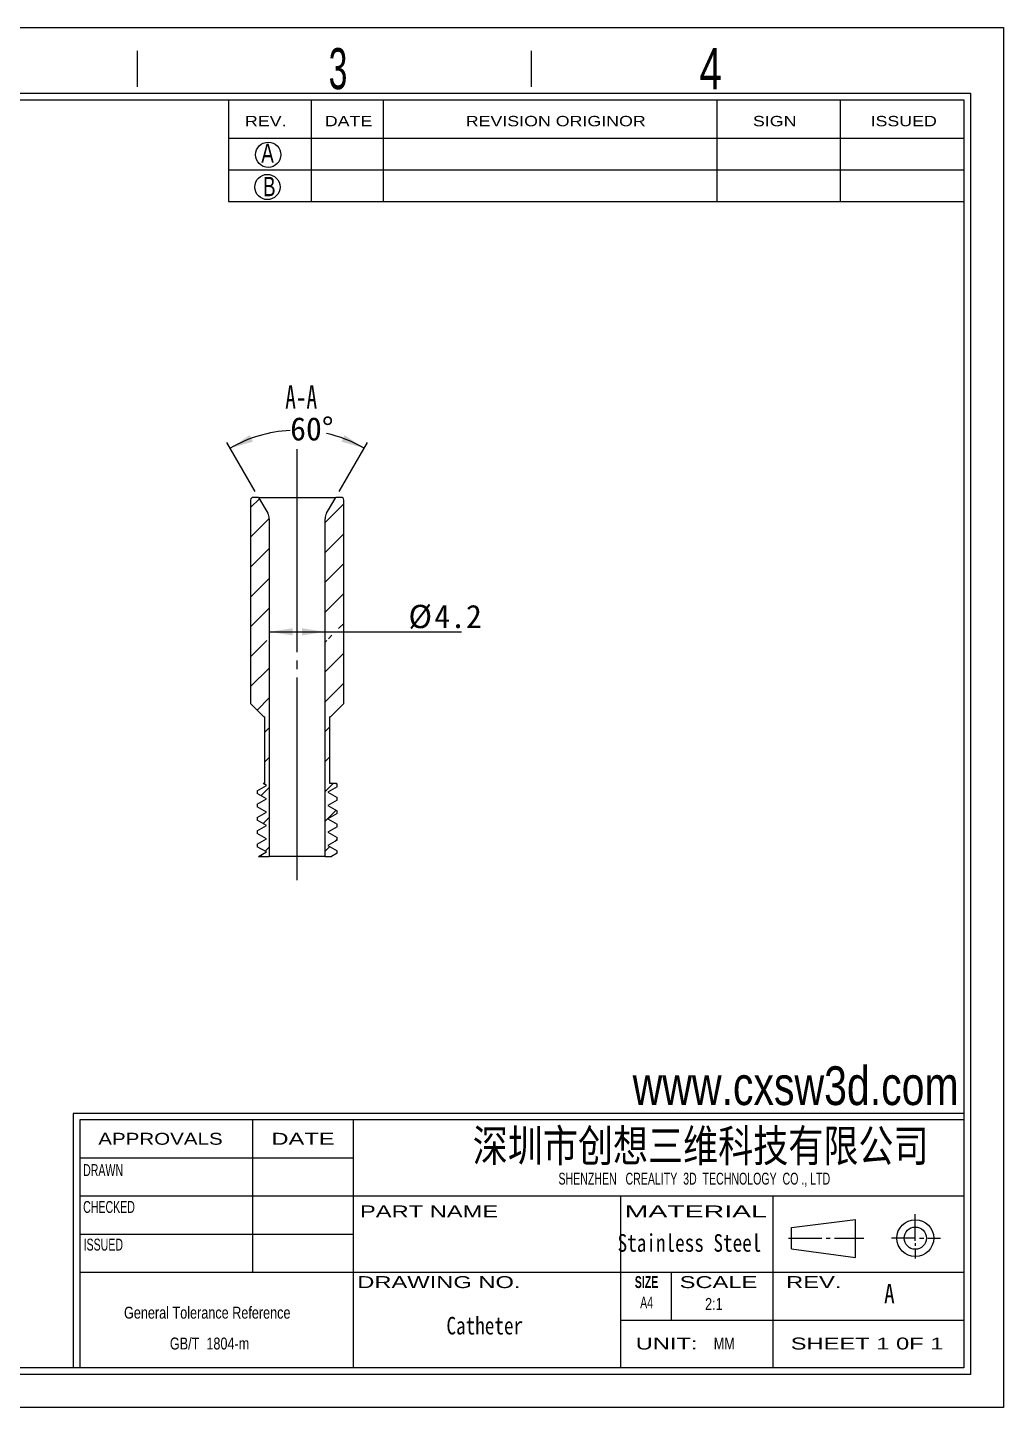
# Model space of a CAD drawing. Extents: x 1 to 148, y 1 to 104.
# Drawn here: x 74.2 to 147.6, y 0.6 to 104.3 of the extents above; entities that cross this region are included whole.
import ezdxf

# ---------------------------------------------------------------- set-up
doc = ezdxf.new("R2010")
doc.units = 0
doc.header["$LTSCALE"] = 0.5
for name, pattern in [('SLD-中心线', [34.29, 30.48, -1.27, 1.27, -1.27]), ('SLD-实线', [0]), ('SLD-点画线', [10.16, 6.35, -1.27, 1.27, -1.27])]:
    doc.linetypes.add(name, pattern=pattern)
doc.layers.get('0').update_dxf_attribs({"linetype": 'CONTINUOUS'})
for name, color, linetype in [('DIM', 5, 'SLD-实线'), ('SLD-0', 179, 'SLD-实线'), ('中心线', 1, 'SLD-点画线')]:
    doc.layers.add(name, color=color, linetype=linetype)
doc.styles.add('SLDTEXTSTYLE0', font='arial.ttf', dxfattribs={"width": 0.7584})
doc.styles.add('SLDTEXTSTYLE1', font='arial.ttf', dxfattribs={"width": 0.63516})
doc.styles.add('SLDTEXTSTYLE10', font='', dxfattribs={"width": 0.8})
doc.styles.add('SLDTEXTSTYLE11', font='', dxfattribs={"width": 0.67})
doc.styles.add('SLDTEXTSTYLE12', font='')
doc.styles.add('SLDTEXTSTYLE13', font='', dxfattribs={"width": 0.67})
doc.styles.add('SLDTEXTSTYLE2', font='GOTHIC.TTF', dxfattribs={"width": 0.7304})
doc.styles.add('SLDTEXTSTYLE3', font='GOTHIC.TTF', dxfattribs={"width": 0.61171})
doc.styles.add('SLDTEXTSTYLE4', font='arialbd.ttf', dxfattribs={"width": 0.63516})
doc.styles.add('SLDTEXTSTYLE5', font='arial.ttf', dxfattribs={"width": 1.422})
doc.styles.add('SLDTEXTSTYLE6', font='arial.ttf', dxfattribs={"width": 1.2324})
doc.styles.add('SLDTEXTSTYLE7', font='arial.ttf', dxfattribs={"width": 1.7064})
doc.styles.add('SLDTEXTSTYLE8', font='', dxfattribs={"width": 0.8, "bigfont": 'bigfont'})
doc.styles.add('SLDTEXTSTYLE9', font='', dxfattribs={"width": 0.8})
doc.styles.get('SLDTEXTSTYLE10').set_extended_font_data('宋体', bold=True)
doc.styles.get('SLDTEXTSTYLE11').set_extended_font_data('宋体')
doc.styles.get('SLDTEXTSTYLE12').set_extended_font_data('宋体')
doc.styles.get('SLDTEXTSTYLE13').set_extended_font_data('仿宋_GB2312')
doc.styles.get('SLDTEXTSTYLE8').set_extended_font_data('宋体', bold=True)
doc.styles.get('SLDTEXTSTYLE9').set_extended_font_data('宋体')
doc.dimstyles.new('SLDDIMSTYLE2', dxfattribs={"dimtxt": 1.75, "dimasz": 1.75, "dimexe": 0, "dimexo": 0.0625, "dimgap": 0.4375, "dimtad": 2, "dimrnd": 1e-09, "dimzin": 12, "dimdsep": 46, "dimtxsty": 'SLDTEXTSTYLE11', "dimsah": 1, "dimcen": 0.09, "dimadec": 0, "dimazin": 0, "dimtfac": 1, "dimtofl": 0, "dimtmove": 0, "dimatfit": 3, "dimfxl": 0, "dimtolj": 1, "dimtzin": 12, "dimarcsym": 0})
doc.dimstyles.new('SLDDIMSTYLE3', dxfattribs={"dimtxt": 1.75, "dimasz": 1.75, "dimexe": 0, "dimexo": 0.0625, "dimgap": 0.4375, "dimtad": 0, "dimtih": 1, "dimtoh": 1, "dimdec": 4, "dimlfac": 0.5, "dimzin": 12, "dimdsep": 46, "dimtxsty": 'SLDTEXTSTYLE11', "dimsah": 1, "dimcen": 0.09, "dimadec": 0, "dimazin": 0, "dimtfac": 1, "dimtdec": 1, "dimtofl": 0, "dimtmove": 0, "dimatfit": 3, "dimfxl": 0, "dimtolj": 1, "dimtzin": 12, "dimarcsym": 0})

# ---------------------------------------------------------------- blocks, each defined once
blk = doc.blocks.new('SW_NOTE_0')
at = {"layer": 'SLD-0', "color": 0, "char_height": 0.8963, "attachment_point": 2, "style": 'SLDTEXTSTYLE0'}
for s, insert in [('General Tolerance Reference ', (6.51, 1.16)), (' GB/T  1804-m', (6.55, -1.16))]:
    blk.add_mtext(s, dxfattribs=dict(at, insert=insert))
blk = doc.blocks.new('_D_6')
at = {"layer": 'DIM'}
for p, q in [((92.39, 58.93), (96.59, 58.93)), ((96.59, 58.93), (106.83, 58.93))]:
    blk.add_line(p, q, dxfattribs=at)
for points in [[(92.39, 58.93), (94.14, 58.66), (94.14, 59.2)], [(96.59, 58.93), (94.84, 59.2), (94.84, 58.66)]]:
    blk.add_solid(points, dxfattribs=at)
at = {"layer": 'DIM', "char_height": 1.75, "attachment_point": 1, "style": 'SLDTEXTSTYLE12'}
for s, insert in [('%%c', (102.85, 60.96)), ('4.2', (104.79, 60.96))]:
    blk.add_mtext(s, dxfattribs=dict(at, insert=insert))
blk = doc.blocks.new('_D_7')
at = {"layer": 'DIM'}
for p, q in [((91.34, 69.47), (89.21, 73.16)), ((97.64, 69.47), (99.77, 73.16))]:
    blk.add_line(p, q, dxfattribs=at)
for start, end in [(93.0387, 120), (60, 77.4414)]:
    blk.add_arc((94.49, 64.01), 10.07, start, end, dxfattribs=at)
for points in [[(89.46, 72.73), (91.16, 73.22), (90.93, 73.71)], [(99.52, 72.73), (98.05, 73.71), (97.82, 73.22)]]:
    blk.add_solid(points, dxfattribs=at)
at = {"layer": 'DIM', "insert": (93.96, 75.06), "char_height": 1.75, "attachment_point": 1, "style": 'SLDTEXTSTYLE12'}
blk.add_mtext('60°', dxfattribs=at)

msp = doc.modelspace()

# ---------------------------------------------------------------- linework, layer by layer
at = {"color": 7, "linetype": 'SLD-实线'}
for p, q in [((90.98937, 68.2805), (91.64443, 68.93556)), ((90.98937, 68.83581), (90.98937, 53.53581)), ((91.58655, 69.03581), (91.18937, 69.03581)), ((91.58655, 69.03581), (92.27937, 67.83581)), ((91.58655, 69.03581), (97.39219, 69.03581)), ((96.58937, 67.14531), (97.98937, 68.54531)), ((96.69937, 67.83581), (97.39219, 69.03581)), ((97.78937, 69.03581), (97.39219, 69.03581)), ((97.98937, 53.53581), (97.98937, 68.83581)), ((90.98937, 66.03544), (92.38936, 67.43542)), ((92.38937, 67.43096), (92.38937, 42.03581)), ((96.58937, 42.03581), (96.58937, 67.43096)), ((96.58937, 64.90024), (97.98937, 66.30024)), ((90.98937, 63.79037), (92.38937, 65.19037)), ((96.58937, 62.65518), (97.98937, 64.05518)), ((90.98937, 61.54531), (92.38937, 62.94531)), ((96.58937, 60.41012), (97.98937, 61.81012)), ((90.98937, 59.30024), (92.38937, 60.70024)), ((97.60098, 59.17666), (97.98937, 59.56505)), ((90.98937, 57.05518), (92.21662, 58.28243)), ((96.58937, 58.16505), (96.70675, 58.28243)), ((96.83937, 58.41505), (97.10098, 58.67666)), ((96.58937, 55.91999), (97.98937, 57.31999)), ((90.98937, 54.81012), (92.38937, 56.21012)), ((96.58937, 53.67492), (97.98937, 55.07492)), ((91.47475, 53.05043), (92.38937, 53.96505)), ((90.98937, 53.53581), (91.98937, 52.53581)), ((96.98937, 52.53581), (97.98937, 53.53581)), ((92.03937, 52.53581), (91.98937, 52.53581)), ((92.03937, 52.53581), (92.03937, 47.53581)), ((96.98937, 52.53581), (96.93937, 52.53581)), ((96.93937, 47.53581), (96.93937, 52.53581)), ((92.03937, 51.36999), (92.38937, 51.71999)), ((96.58937, 51.42986), (96.93937, 51.77986)), ((92.03937, 49.12492), (92.38937, 49.47492)), ((96.58937, 49.1848), (96.93937, 49.5348)), ((91.48937, 46.98416), (92.18292, 47.3847)), ((91.48937, 46.98416), (91.48937, 46.78586)), ((92.18375, 46.38468), (91.48937, 46.78586)), ((91.77839, 46.61888), (92.38937, 47.22986)), ((92.03937, 47.53581), (91.92036, 47.53581)), ((92.18292, 47.3847), (91.92074, 47.53612)), ((96.58937, 46.93973), (97.18544, 47.53581)), ((97.48921, 47.28506), (96.79588, 46.88465)), ((96.79588, 46.88465), (97.48937, 46.48415)), ((97.3988, 47.53581), (96.93937, 47.53581)), ((97.39871, 47.53581), (97.48937, 47.48343)), ((97.48937, 47.28516), (97.48937, 47.48343)), ((91.48937, 45.98351), (92.18375, 46.38468)), ((91.48937, 45.98351), (91.48937, 45.7859)), ((92.18382, 45.38468), (91.48937, 45.7859)), ((97.48937, 46.2847), (96.79651, 45.88467)), ((96.79651, 45.88467), (97.48937, 45.48464)), ((97.48937, 46.2847), (97.48937, 46.48415)), ((91.48937, 44.98346), (92.18382, 45.38468)), ((91.48937, 44.98346), (91.48937, 44.7859)), ((92.18382, 44.38467), (91.48937, 44.7859)), ((91.93374, 44.52916), (92.38937, 44.9848)), ((96.58937, 44.69467), (97.41961, 45.52491)), ((97.48937, 45.28468), (96.79655, 44.88468)), ((96.79655, 44.88468), (97.48937, 44.48467)), ((97.48937, 45.28468), (97.48937, 45.48464)), ((91.48937, 43.98345), (92.18382, 44.38467)), ((91.48937, 43.98345), (91.48937, 43.78586)), ((92.18377, 43.38467), (91.48937, 43.78586)), ((97.48937, 44.2847), (96.79652, 43.88468)), ((96.79652, 43.88468), (97.48937, 43.48466)), ((97.48937, 44.2847), (97.48937, 44.48467)), ((91.48937, 42.98348), (92.18377, 43.38467)), ((91.48937, 42.98348), (91.48937, 42.78468)), ((92.18224, 42.38465), (91.48937, 42.78468)), ((92.08844, 42.4388), (92.38937, 42.73973)), ((96.58937, 42.4496), (96.94099, 42.80123)), ((97.48937, 43.28481), (96.79641, 42.8847)), ((96.79641, 42.8847), (97.48937, 42.48461)), ((97.33605, 43.19628), (97.48937, 43.3496)), ((97.48937, 43.28481), (97.48937, 43.48466)), ((91.57805, 42.03581), (92.18224, 42.38465)), ((91.57805, 42.03581), (92.38937, 42.03581)), ((91.68544, 42.03581), (91.83216, 42.18253)), ((96.58937, 42.03581), (92.38937, 42.03581)), ((96.58937, 42.03581), (97.0581, 42.03581)), ((97.48937, 42.28482), (97.0581, 42.03581)), ((97.48937, 42.28482), (97.48937, 42.48461))]:
    msp.add_line(p, q, dxfattribs=at)
for centre, radius, start, end in [((91.18937, 68.83581), 0.2, 90, 180), ((97.78937, 68.83581), 0.2, 0, 89.9904801), ((91.58937, 67.43096), 0.8, 0, 30.4015477), ((97.38937, 67.43096), 0.8, 149.5984523, 180)]:
    msp.add_arc(centre, radius, start, end, dxfattribs=at)
for points, knots in [([(97.47719, 47.49816), (97.46183, 47.50707), (97.44002, 47.51973), (97.41821, 47.53239), (97.41176, 47.53613)], [0, 0, 0, 0, 0.704137021, 1, 1, 1, 1]), ([(97.46641, 47.49899), (97.4776, 47.49401), (97.48934, 47.48879), (97.48937, 47.48367), (97.48937, 47.48343)], [0, 0, 0, 0, 0.952808234, 1, 1, 1, 1])]:
    msp.add_open_spline(points, degree=3, knots=knots, dxfattribs=at)
at = {"layer": 'SLD-0'}
for p, q in [((0.90602, 104.33687), (147.55328, 104.33687)), ((147.55328, 104.33687), (147.55328, 0.64689)), ((6.33741, 98.90549), (144.59071, 98.90549)), ((126.00871, 98.90549), (126.00871, 91.25684)), ((135.29971, 98.90549), (135.29971, 91.25684)), ((144.59071, 98.90549), (144.59071, 3.60946)), ((144.59071, 3.60946), (6.33741, 3.60946)), ((147.55328, 0.64689), (0.90602, 0.64689))]:
    msp.add_line(p, q, dxfattribs=at)
at = {"layer": 'SLD-0', "color": 6, "linetype": 'SLD-实线'}
for p, q in [((82.47623, 99.89301), (82.47623, 102.58475)), ((112.10194, 99.89301), (112.10194, 102.58475)), ((5.84365, 99.39925), (145.08447, 99.39925)), ((145.08447, 99.39925), (145.08447, 3.1157)), ((145.08447, 3.1157), (5.84365, 3.1157))]:
    msp.add_line(p, q, dxfattribs=at)
at = {"layer": 'SLD-0', "color": 179, "linetype": 'SLD-实线'}
for p, q in [((89.32941, 98.90549), (89.32941, 91.25684)), ((95.5251, 98.90549), (95.5251, 91.25684)), ((100.94316, 98.90549), (100.94316, 91.25684)), ((89.32941, 96.03724), (144.59071, 96.03724)), ((89.32941, 93.64704), (144.59071, 93.64704)), ((89.32941, 91.25684), (144.59071, 91.25684)), ((144.59071, 22.7311), (77.66497, 22.7311)), ((77.66497, 22.7311), (77.66497, 3.60946)), ((144.59071, 22.25306), (78.14301, 22.25306)), ((78.14301, 22.25306), (78.14301, 3.60946)), ((91.14038, 22.25306), (91.14038, 10.78008)), ((98.69877, 22.25306), (98.69877, 3.60946)), ((98.69877, 19.38481), (78.14301, 19.38481)), ((144.59071, 16.51657), (78.14301, 16.51657)), ((118.7765, 16.51657), (118.7765, 3.60946)), ((130.24948, 3.60946), (130.24948, 16.51657)), ((131.6276, 14.17692), (136.44397, 14.76909)), ((136.44397, 11.92303), (136.44397, 14.76909)), ((140.93466, 13.17477), (140.93466, 15.15816)), ((98.69877, 13.64832), (78.14301, 13.64832)), ((131.6276, 12.55321), (131.6276, 14.17692)), ((131.39281, 13.36639), (133.91506, 13.36639)), ((131.6276, 12.55321), (136.44397, 11.92303)), ((134.23034, 13.36639), (134.54562, 13.36639)), ((134.8609, 13.36639), (137.06787, 13.36639)), ((140.93466, 13.36639), (139.13419, 13.36639)), ((140.93466, 12.98315), (140.93466, 12.79153)), ((140.93466, 12.59991), (140.93466, 11.83342)), ((141.24994, 13.36639), (141.56522, 13.36639)), ((141.88051, 13.36639), (142.82635, 13.36639)), ((144.59071, 10.78008), (78.14301, 10.78008)), ((122.60082, 10.78008), (122.60082, 7.19477)), ((118.7765, 7.19477), (144.59071, 7.19477))]:
    msp.add_line(p, q, dxfattribs=at)
at = {"layer": 'SLD-0'}
for centre in [(92.31106, 94.78178), (92.24968, 92.35745)]:
    msp.add_circle(centre, 0.94719, dxfattribs=at)
at = {"layer": 'SLD-0', "color": 179, "linetype": 'SLD-实线'}
for radius in [1.38572, 0.83448]:
    msp.add_circle((140.93466, 13.36639), radius, dxfattribs=at)
at = {"layer": '中心线', "linetype": 'SLD-中心线'}
msp.add_line((94.48937, 40.26071), (94.48937, 72.98002), dxfattribs=at)

# ---------------------------------------------------------------- block references
at = {"layer": 'SLD-0', "color": 179}
msp.add_blockref('SW_NOTE_0', (81.21894, 7.05543), dxfattribs=at)

# ---------------------------------------------------------------- texts
at = {"color": 7, "linetype": 'Continuous', "insert": (94.7876, 77.4585), "char_height": 1.75, "attachment_point": 2, "style": 'SLDTEXTSTYLE13'}
msp.add_mtext('A-A', dxfattribs=at)
at = {"layer": 'SLD-0'}
for s, insert, char_height, attachment_point, style in [('3', (96.85332, 102.79657), 3.08601, 1, 'SLDTEXTSTYLE3'), ('4', (124.72027, 102.79347), 3.08601, 1, 'SLDTEXTSTYLE2'), ('A', (91.78892, 95.62608), 1.45172, 1, 'SLDTEXTSTYLE2'), ('B', (91.91595, 93.11858), 1.45172, 1, 'SLDTEXTSTYLE2'), ('深圳市创想三维科技有限公司', (124.80336, 21.51965), 2.4140402, 2, 'SLDTEXTSTYLE8'), ('Stainless Steel', (123.96649, 13.66777), 1.3229167, 2, 'SLDTEXTSTYLE10'), ('A', (138.58918, 9.92685), 1.45521, 1, 'SLDTEXTSTYLE9'), ('Catheter', (108.58313, 7.45107), 1.322917, 2, 'SLDTEXTSTYLE10')]:
    msp.add_mtext(s, dxfattribs=dict(at, insert=insert, char_height=char_height, attachment_point=attachment_point, style=style))
at = {"layer": 'SLD-0', "color": 179}
for s, insert, char_height, attachment_point, style in [('REV.', (90.56441, 97.70003), 0.776817, 1, 'SLDTEXTSTYLE6'), ('DATE', (96.56324, 97.70003), 0.776817, 1, 'SLDTEXTSTYLE6'), ('REVISION ORIGINOR', (107.15408, 97.70003), 0.7768166, 1, 'SLDTEXTSTYLE6'), ('SIGN', (128.73319, 97.70003), 0.776817, 1, 'SLDTEXTSTYLE6'), ('ISSUED', (137.57407, 97.70003), 0.776817, 1, 'SLDTEXTSTYLE6'), ('APPROVALS', (84.21328, 21.28135), 0.896327, 2, 'SLDTEXTSTYLE6'), ('DATE', (94.92479, 21.28135), 0.896327, 2, 'SLDTEXTSTYLE5'), ('DRAWN', (79.90182, 18.92643), 0.896327, 2, 'SLDTEXTSTYLE1'), ('SHENZHEN   CREALITY  3D  TECHNOLOGY  CO ., LTD', (124.33, 18.28448), 0.8963268, 2, 'SLDTEXTSTYLE1'), ('CHECKED', (80.34783, 16.15736), 0.896327, 2, 'SLDTEXTSTYLE1'), ('PART NAME', (104.39697, 15.82271), 0.896327, 2, 'SLDTEXTSTYLE5'), ('MATERIAL', (124.44008, 15.82271), 0.896327, 2, 'SLDTEXTSTYLE7'), ('ISSUED', (79.91849, 13.32721), 0.896327, 2, 'SLDTEXTSTYLE1'), ('DRAWING NO.', (105.134, 10.51078), 0.8963268, 2, 'SLDTEXTSTYLE5'), ('SIZE', (120.73944, 10.51078), 0.896327, 2, 'SLDTEXTSTYLE4'), ('SCALE', (126.14447, 10.51078), 0.896327, 2, 'SLDTEXTSTYLE5'), ('REV.', (133.30508, 10.51078), 0.896327, 2, 'SLDTEXTSTYLE5'), ('A4', (120.74491, 8.97657), 0.896327, 2, 'SLDTEXTSTYLE1'), ('2:1', (125.79825, 8.87257), 0.896327, 2, 'SLDTEXTSTYLE0'), ('UNIT:', (122.24935, 5.89535), 0.896327, 2, 'SLDTEXTSTYLE5'), ('MM', (126.58043, 5.89535), 0.896327, 2, 'SLDTEXTSTYLE0'), ('SHEET 1 0F 1', (137.30998, 5.89535), 0.8963268, 2, 'SLDTEXTSTYLE5')]:
    msp.add_mtext(s, dxfattribs=dict(at, insert=insert, char_height=char_height, attachment_point=attachment_point, style=style))
at = {"layer": 'SLD-0', "color": 5, "insert": (119.69423, 26.27816), "char_height": 2.9104167, "attachment_point": 1, "style": 'SLDTEXTSTYLE0'}
msp.add_mtext('www.cxsw3d.com', dxfattribs=at)

# ---------------------------------------------------------------- dimensions: what is measured, and where the dimension line sits
at = {"layer": 'DIM'}
dim = msp.add_angular_dim_2l(base=(98.14232, 73.38732), line1=((96.69937, 67.83581), (97.39219, 69.03581)), line2=((91.58655, 69.03581), (92.27937, 67.83581)), dimstyle='SLDDIMSTYLE3', override={"dimadec": 4, "dimazin": 3}, dxfattribs=at)
dim.commit()
dim.dimension.update_dxf_attribs({"geometry": '_D_7', "text_midpoint": (95.31689, 74.03949), "dimtype": 162})
dim = msp.add_linear_dim(base=(96.58937, 58.92666), p1=(92.38937, 67.43096), p2=(96.58937, 67.43096), text='%%c<>', dimstyle='SLDDIMSTYLE2', dxfattribs=at)
dim.commit()
dim.dimension.update_dxf_attribs({"geometry": '_D_6', "text_midpoint": (104.83932, 58.92666), "dimtype": 160})

doc.saveas('drawing.dxf')
